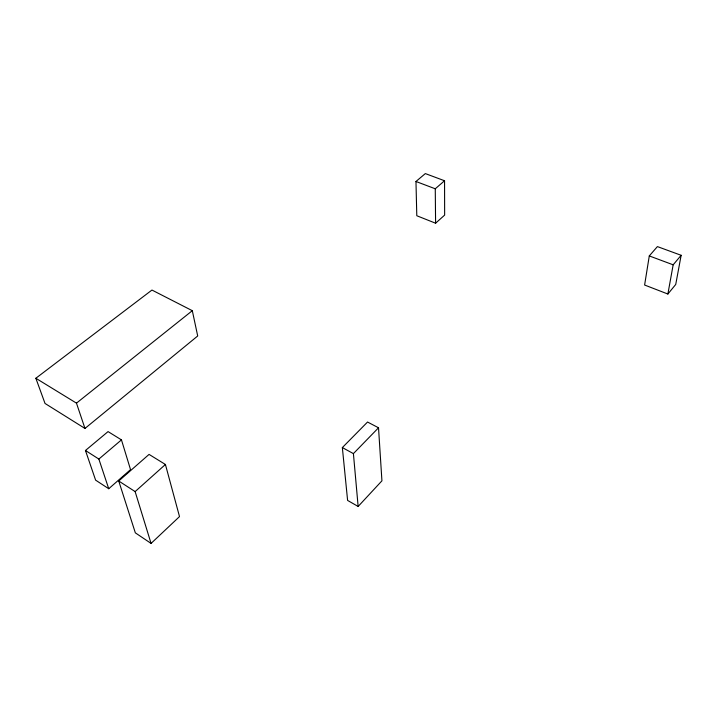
<?xml version="1.0" encoding="UTF-8"?>
<svg xmlns="http://www.w3.org/2000/svg" width="717" height="717" viewBox="0 0 717 717"><rect width="100%" height="100%" fill="white"/><g stroke="black" fill="none" stroke-linecap="round" stroke-linejoin="round"><path stroke-width="1.08" d="M649.288 255.924L644.61 285.025L667.877 294.024L675.728 284.461L681.15 255.297L657.408 246.594L649.288 255.924L673.164 264.815L681.15 255.297M667.877 294.024L673.164 264.815M358.142 506.462L381.928 480.829L378.522 427.78L367.543 422.035L342.35 447.578L347.602 500.421L358.142 506.462L353.409 453.61L378.522 427.78M151.063 543.414L179.51 516.59L165.421 464.482L149.064 454.399L118.735 480.999L135.334 532.839L151.063 543.414L135.128 491.593L118.735 480.999M135.128 491.593L165.421 464.482M435.595 223.211L444.648 215.1L444.558 180.756L425.333 173.586L415.968 181.482L416.792 215.736L435.595 223.211L435.264 188.786L444.558 180.756M108.733 488.734L130.539 469.626L121.46 439.88L108.061 431.598L85.457 450.482L95.612 480.139L108.733 488.734L98.865 459.068L85.457 450.482M98.865 459.068L121.46 439.88M84.973 428.443L197.704 335.977L192.308 310.685L151.95 290.053L35.85 378.262L45.028 403.456L84.973 428.443L76.468 403.142L35.85 378.262M76.468 403.142L192.308 310.685M415.968 181.482L435.264 188.786M342.35 447.578L353.409 453.61"/></g></svg>
